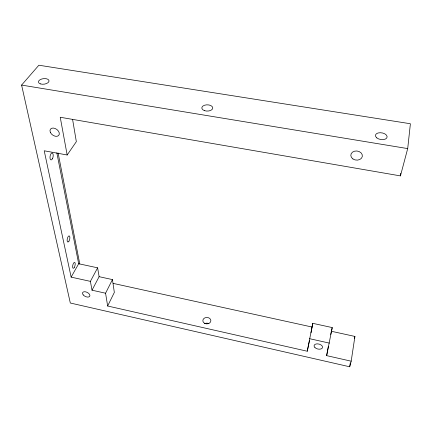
<?xml version="1.0" encoding="UTF-8"?>
<svg xmlns="http://www.w3.org/2000/svg" width="432" height="432" viewBox="0 0 432 432"><rect width="100%" height="100%" fill="white"/><g stroke="black" fill="none" stroke-linecap="round" stroke-linejoin="round"><path stroke-width="0.65" d="M309.523 340.421L307.265 351.238L107.649 306.007L105.57 293.22L92.021 290.201L90.396 281.367L71.134 277.123L44.215 150.784L67.165 154.991L60.232 117.256L400.442 175.894L407.7 148.592L410.4 123.741L38.869 65.216L21.6 85.082L70.313 303.016L349.699 366.784L351.189 361.19L354.92 336.436L331.209 331.236M400.442 175.894L400.75 173.237M349.699 366.784L350.309 362.783M307.265 351.238L312.763 323.33L332.224 327.58L326.651 355.633L351.189 361.19M311.029 332.807L312.763 323.33M326.651 355.633L328.298 346.626M330.712 334.519L332.224 327.58M354.429 338.326L354.92 336.436M107.649 306.007L114.34 292.415L112.439 279.59L99.112 276.68L97.621 267.824L78.683 263.736L56.835 152.815M105.57 293.22L112.439 279.59M92.021 290.201L99.112 276.68M90.396 281.367L97.621 267.824M71.134 277.123L78.683 263.736M67.165 154.991L76.34 141.658L72.571 119.291M21.6 85.082L407.7 148.592M113.2 283.397L312.109 327.046M309.55 338.688L329.389 343.111M58.099 152.982L79.79 264.044M204.898 323.568A3.985 3.208 0.1 0 1 208.867 323.606M74.32 267.376A3.019 1.112 -76.6 0 0 74.763 262.472A3.019 1.112 -76.6 0 0 72.646 266.166A3.019 1.112 -76.6 0 0 74.32 267.376M68.947 241.164A3.137 1.21 -77.4 0 0 69.401 236.007A3.137 1.21 -77.4 0 0 67.165 239.706A3.137 1.21 -77.4 0 0 68.947 241.164M52.531 158.598A3.526 1.528 -80.7 0 0 52.272 152.998A3.526 1.528 -80.7 0 0 49.999 157.761A3.526 1.528 -80.7 0 0 52.531 158.598M40.322 83.867A5.33 2.786 -7.1 0 0 48.956 81.443A5.33 2.786 -7.1 0 0 41.942 78.937A5.33 2.786 -7.1 0 0 40.322 83.867M204.52 110.657A5.476 3.143 0.2 0 0 212.76 107.978A5.476 3.143 0.2 0 0 204.568 105.219A5.476 3.143 0.2 0 0 204.52 110.657M376.812 137.894A5.902 3.38 9.3 0 0 386.786 137.948A5.902 3.38 9.3 0 0 380.257 132.71A5.902 3.38 9.3 0 0 376.812 137.894M204.822 323.428A4.023 3.213 0.1 0 0 210.875 320.684A4.023 3.213 0.1 0 0 204.871 317.866A4.023 3.213 0.1 0 0 204.822 323.428M83.252 294.953A3.996 2.252 26.3 0 0 89.64 296.406A3.996 2.252 26.3 0 0 85.725 291.854A3.996 2.252 26.3 0 0 83.252 294.953M314.966 347.614A4.325 2.549 13.4 0 0 322.261 348.1A4.325 2.549 13.4 0 0 317.731 343.867A4.325 2.549 13.4 0 0 314.966 347.614M50.393 132.446A5.195 3.499 35.9 0 0 58.466 135.675A5.195 3.499 35.9 0 0 55.107 128.477A5.195 3.499 35.9 0 0 50.393 132.446M352.928 158.944A5.805 4.574 6.7 0 0 362.302 156.551A5.805 4.574 6.7 0 0 354.548 151.178A5.805 4.574 6.7 0 0 352.928 158.944"/></g></svg>
